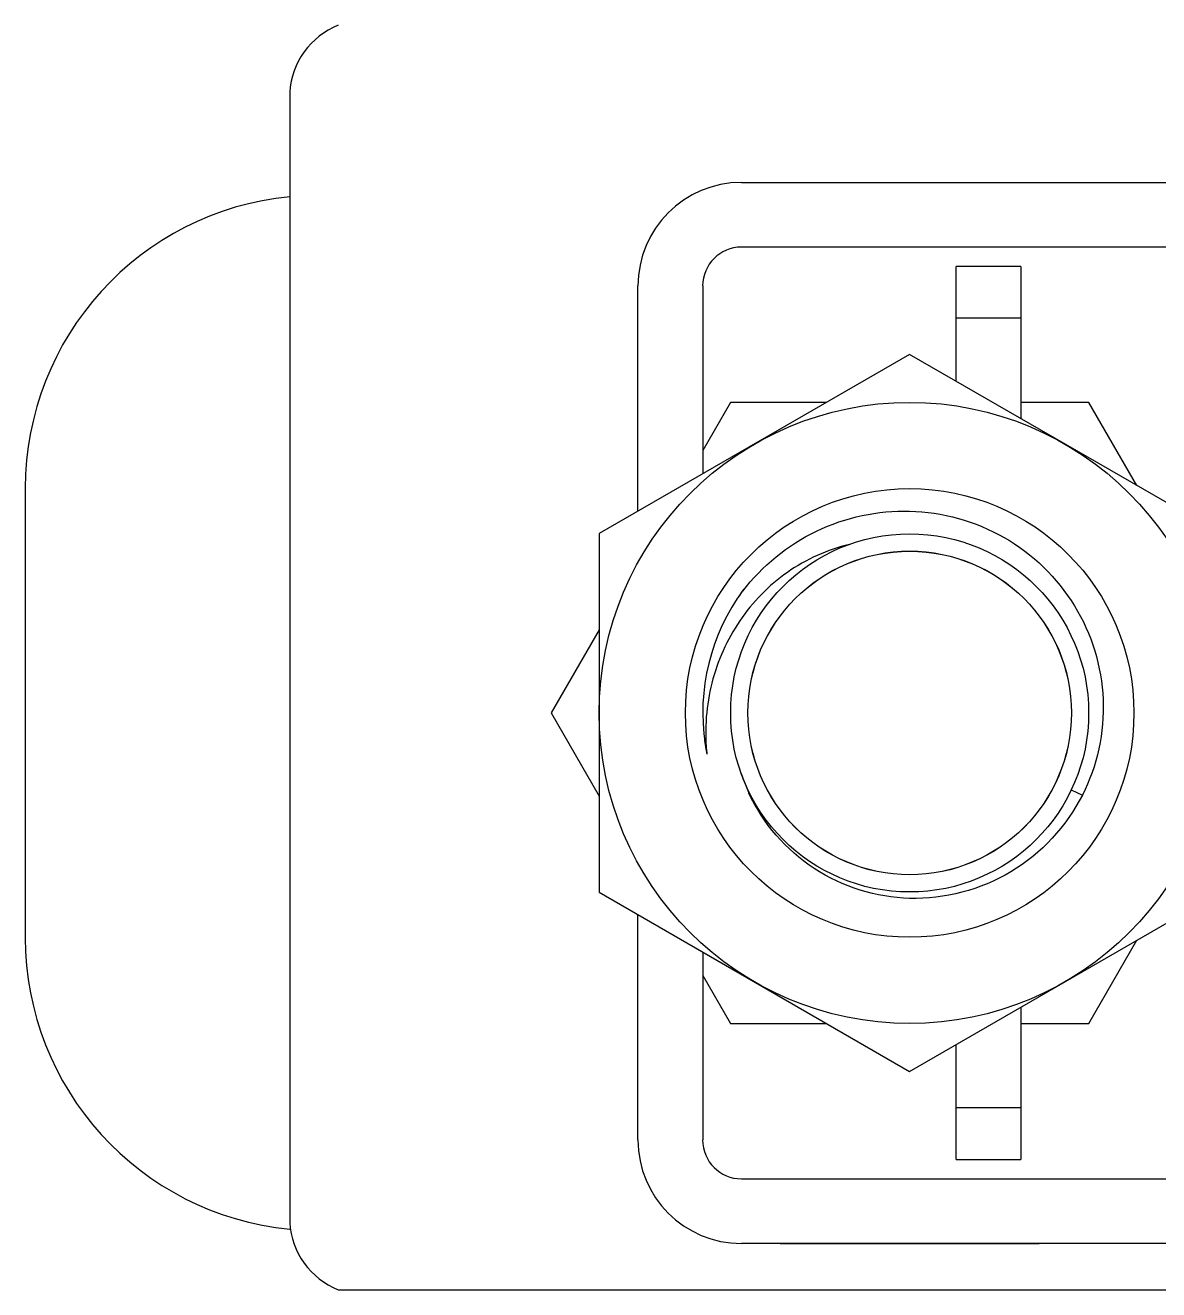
# Model space of a CAD drawing. Extents: x 1031190 to 1725648, y 733081 to 1571294.
# Drawn here: x 1132763.8 to 1133153.6, y 1228038.2 to 1228472.9 of the extents above; entities that cross this region are included whole.
import ezdxf

# ---------------------------------------------------------------- set-up
doc = ezdxf.new("R2010")
doc.units = 0
doc.header["$LTSCALE"] = 1000
doc.header["$MEASUREMENT"] = 0

msp = doc.modelspace()

# ---------------------------------------------------------------- linework, layer by layer
at = {"linetype": 'Continuous'}
for p, q in [((1132854.78, 1228449.88), (1132854.78, 1228061.25)), ((1133010.13, 1228418.9), (1133303.75, 1228418.9)), ((1133303.75, 1228396.65), (1133010.13, 1228396.65)), ((1133083.98, 1228350.54), (1133083.98, 1228389.98)), ((1133106.23, 1228389.98), (1133083.98, 1228389.98)), ((1133106.23, 1228389.98), (1133106.23, 1228337.7)), ((1132974.54, 1228305.85), (1132974.54, 1228383.31)), ((1132996.79, 1228383.31), (1132996.79, 1228318.69)), ((1133106.23, 1228372.19), (1133083.98, 1228372.19)), ((1133067.97, 1228359.79), (1132961.2, 1228298.14)), ((1133174.74, 1228298.14), (1133067.97, 1228359.79)), ((1133006.32, 1228343.27), (1132996.79, 1228326.75)), ((1133039.36, 1228343.27), (1133006.32, 1228343.27)), ((1133129.61, 1228343.27), (1133106.23, 1228343.27)), ((1133146.13, 1228314.66), (1133129.61, 1228343.27)), ((1132763.84, 1228313.77), (1132763.84, 1228159.23)), ((1132961.2, 1228298.14), (1132961.2, 1228174.86)), ((1132961.2, 1228265.11), (1132944.68, 1228236.5)), ((1132944.68, 1228236.5), (1132961.2, 1228207.89)), ((1133012.69, 1228208.96), (1133012.63, 1228209.09)), ((1133123.55, 1228210.06), (1133127.36, 1228208.25)), ((1132961.2, 1228174.86), (1133067.97, 1228113.21)), ((1133067.97, 1228113.21), (1133174.74, 1228174.86)), ((1132974.54, 1228089.69), (1132974.54, 1228167.15)), ((1133129.61, 1228129.73), (1133146.13, 1228158.34)), ((1132996.79, 1228154.31), (1132996.79, 1228089.69)), ((1132996.79, 1228146.25), (1133006.32, 1228129.73)), ((1133106.23, 1228135.3), (1133106.23, 1228083.02)), ((1133006.32, 1228129.73), (1133039.36, 1228129.73)), ((1133106.23, 1228129.73), (1133129.61, 1228129.73)), ((1133083.98, 1228083.02), (1133083.98, 1228122.46)), ((1133083.98, 1228100.81), (1133106.23, 1228100.81)), ((1133083.98, 1228083.02), (1133106.23, 1228083.02)), ((1133010.13, 1228076.34), (1133303.75, 1228076.34)), ((1133303.75, 1228054.1), (1133010.13, 1228054.1)), ((1133112.48, 1228053.99), (1133023.45, 1228053.99)), ((1132871.41, 1228038.21), (1133265.18, 1228038.21))]:
    msp.add_line(p, q, dxfattribs=at)
for radius in [106.77, 77.12, 61.55, 55.64, 55.61]:
    msp.add_circle((1133067.97, 1228236.5), radius, dxfattribs=at)
for centre, radius, start, end in [((1132881.42, 1228448.18), 26.69, 112.0243, 176.3478), ((1133010.13, 1228383.31), 35.59, 90, 180), ((1132864.52, 1228313.77), 100.68, 95.5519, 180), ((1133010.13, 1228383.31), 13.35, 90, 180), ((1133067.97, 1228236.5), 71.16, 146.4585, 191.4585), ((1133067.82, 1228236.59), 70.98, 144.3173, 146.4575), ((1133066.77, 1228235.14), 70.94, 143.2578, 145.0125), ((1133066.88, 1228235.06), 71.07, 142.4074, 143.2582), ((1133068.01, 1228236.46), 71.21, 143.0314, 144.3178), ((1133068, 1228236.5), 71.19, 187.6522, 190.0536), ((1133067.72, 1228236.45), 70.91, 190.0541, 191.458), ((1133068.41, 1228229.81), 70.58, 185.1831, 186.0541), ((1133068.69, 1228234.86), 61.7, 198.159, 204.6875), ((1132864.52, 1228159.23), 100.68, 180, 264.4481), ((1133010.13, 1228089.69), 35.59, 180, 270), ((1133010.13, 1228089.69), 13.35, 180, 270), ((1132881.42, 1228062.95), 26.69, 183.6522, 247.9757)]:
    msp.add_arc(centre, radius, start, end, dxfattribs=at)
for points, knots in [([(1133010.57, 1228278.42), (1133017.22, 1228287.06), (1133034.81, 1228301.44), (1133057.07, 1228306.17), (1133067.97, 1228305.89)], [0, 0, 0, 0, 0.500072, 1, 1, 1, 1]), ([(1133067.97, 1228305.89), (1133079.2, 1228305.6), (1133101.91, 1228299.33), (1133127.09, 1228274.89), (1133137.49, 1228241.35), (1133132.46, 1228218.25), (1133127.36, 1228208.25)], [0, 0, 0, 0, 0.250101, 0.50014, 0.750107, 1, 1, 1, 1]), ([(1133047.25, 1228294.46), (1133039.67, 1228292.65), (1133025.07, 1228286.03), (1133008.36, 1228268.94), (1132998.61, 1228247.13), (1132997.42, 1228231.21), (1132998.12, 1228223.43)], [0, 0, 0, 0, 0.249708, 0.499636, 0.749734, 1, 1, 1, 1]), ([(1133067.97, 1228172.75), (1133056.52, 1228173.07), (1133033.34, 1228180.16), (1133017.49, 1228198.57), (1133012.69, 1228208.96)], [0, 0, 0, 0, 0.500095, 1, 1, 1, 1]), ([(1133127.36, 1228208.25), (1133121.91, 1228197.55), (1133104.66, 1228178.81), (1133079.96, 1228172.41), (1133067.97, 1228172.75)], [0, 0, 0, 0, 0.500108, 1, 1, 1, 1])]:
    msp.add_open_spline(points, degree=3, knots=knots, dxfattribs=at)

doc.saveas('drawing.dxf')
